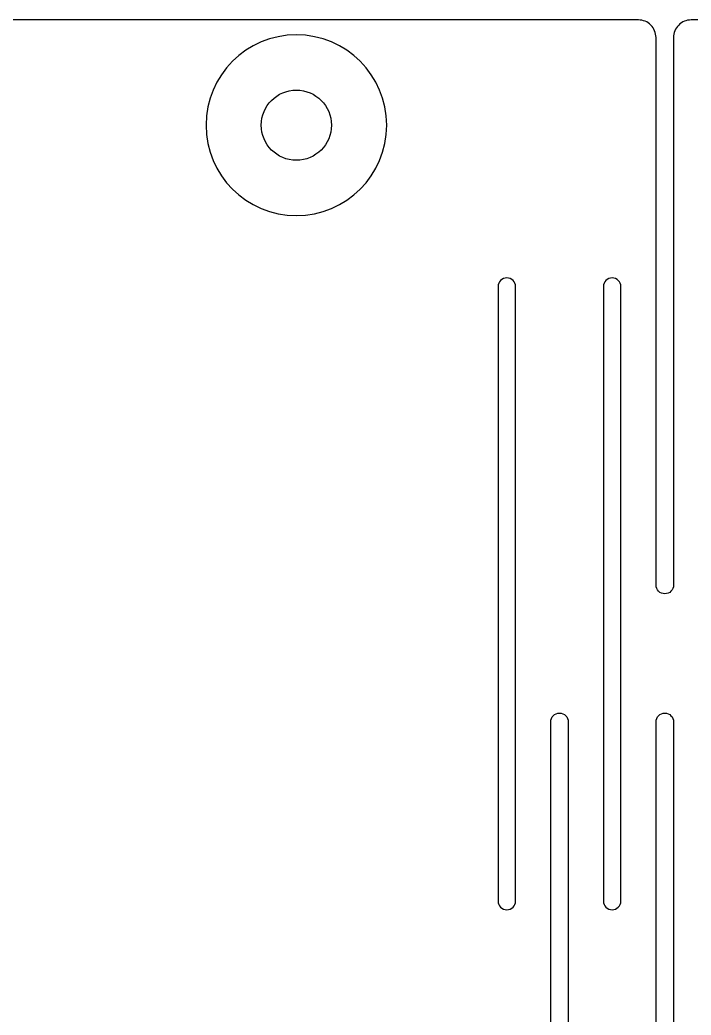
# Model space of a CAD drawing. Extents: x -434 to -192, y 60 to 116.
# Drawn here: x -331.85 to -312.73, y 88 to 116.35 of the extents above; entities that cross this region are included whole.
import ezdxf

# ---------------------------------------------------------------- set-up
doc = ezdxf.new("R2010")
doc.units = 0
doc.layers.add('3D_EE', color=7, linetype='CONTINUOUS')

msp = doc.modelspace()

# ---------------------------------------------------------------- linework, layer by layer
at = {"layer": '3D_EE'}
msp.add_lwpolyline([(-311.225, 116.349), (-312.725, 116.349, 0.414214), (-313.225, 115.849), (-313.225, 100.25, -1), (-313.725, 100.25), (-313.725, 115.849, 0.414214), (-314.225, 116.349), (-364.725, 116.349, 0.414214)], format="xyb", dxfattribs=at)
for points in [[(-317.975, 91, 0.414214), (-317.725, 91.25), (-317.725, 108.75, 1), (-318.225, 108.75), (-318.225, 91.25, 0.414214)], [(-314.975, 91, 0.414214), (-314.725, 91.25), (-314.725, 108.75, 1), (-315.225, 108.75), (-315.225, 91.25, 0.414214)], [(-316.225, 79.648, -1), (-316.725, 79.648), (-316.725, 96.352, -1), (-316.225, 96.352)], [(-313.725, 96.352, -1), (-313.225, 96.352), (-313.225, 79.648, -1), (-313.725, 79.648)]]:
    msp.add_lwpolyline(points, format="xyb", close=True, dxfattribs=at)
at = {"layer": '3D_EE', "extrusion": (0, 0, -1)}
msp.add_circle((323.971, 113.35), 2.574, dxfattribs=at)
at = {"layer": '3D_EE'}
msp.add_circle((-323.971, 113.35), 1, dxfattribs=at)

doc.saveas('drawing.dxf')
